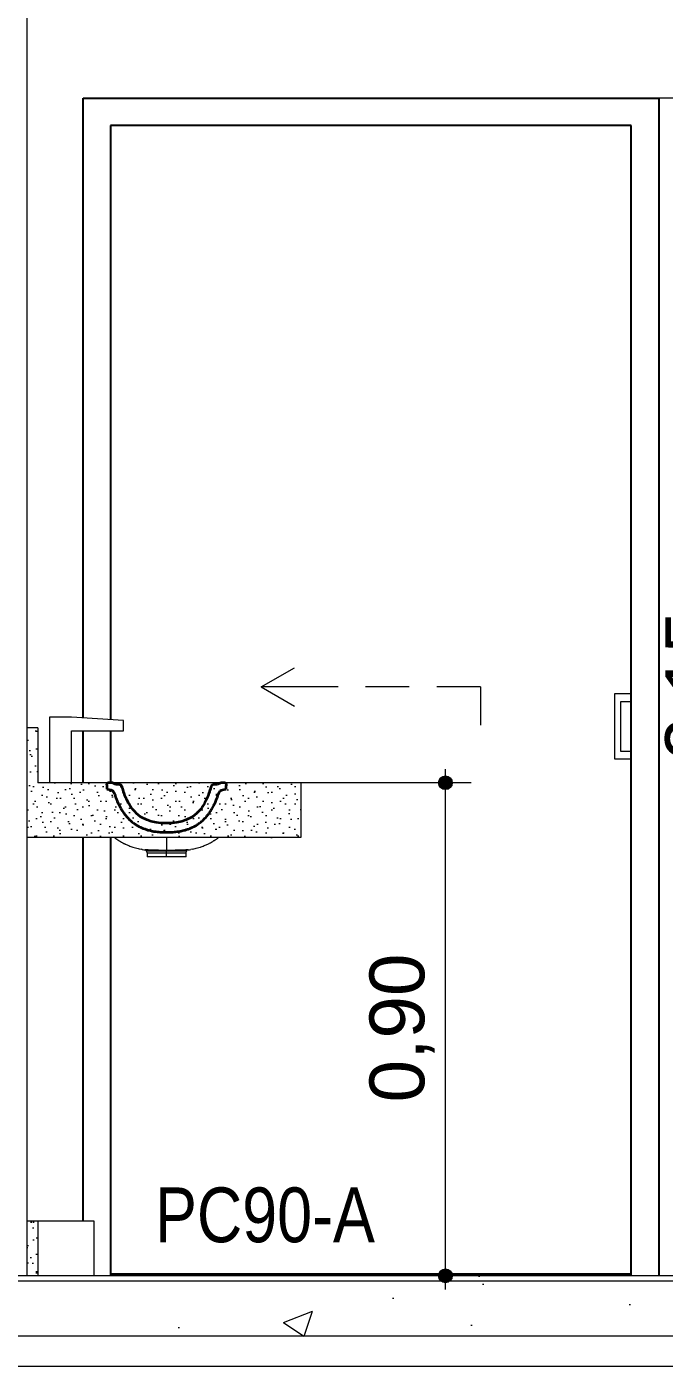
# Model space of a CAD drawing. Header units: metres. Extents: x -77 to 97, y 0 to 6.
# Drawn here: x -47.312 to -46.15, y -0.165 to 2.28 of the extents above; entities that cross this region are included whole.
import ezdxf

# ---------------------------------------------------------------- set-up
doc = ezdxf.new("R2010")
doc.units = ezdxf.units.M
doc.header["$MEASUREMENT"] = 0
doc.layers.add('COBERTURA-LINHAS.EXEC', color=7, linetype='Continuous')
doc.layers.add('COTAS CORTE', color=7, linetype='Continuous')
for name, color, linetype, lineweight in [('COBERTURA-LINHAS.EXEC_Caneta_No__241', 7, 'Continuous', 13), ('LAJES.EST_Caneta_No__4', 7, 'Continuous', 20), ('LAJES.EST_Caneta_No__7', 7, 'Continuous', 13), ('LOUCAS-METAIS.ARQ_Caneta_No__1', 7, 'Continuous', 35), ('LOUCAS-METAIS.ARQ_Caneta_No__96', 252, 'Continuous', 0), ('PAREDE CONSTRUIR_Caneta_No__241', 7, 'Continuous', 13), ('PISO - Rodapé_Caneta_No__11', 7, 'Continuous', 5), ('Portas Archicad_Caneta_No__3', 7, 'Continuous', 25), ('Portas Archicad_Caneta_No__98', 7, 'Continuous', 0)]:
    doc.layers.add(name, color=color, linetype=linetype, lineweight=lineweight)
for name, color, linetype, lineweight, true_color in [('COTAS CORTE_Caneta_No__25', 7, 'Continuous', 13, 0x982312), ('LAJES.EST_Caneta_No__16', 7, 'Continuous', 0, 0xc9c9c9), ('LAJES.EST_Caneta_No__254', 7, 'Continuous', 0, 0xd1c9ad), ('LAJES.EST_Caneta_No__97', 7, 'Continuous', 5, 0x6b6b6b), ('LOUCAS-METAIS.ARQ_Caneta_No__97', 7, 'Continuous', 5, 0x6b6b6b), ('PISO - Rodapé_Caneta_No__97', 7, 'Continuous', 5, 0x6b6b6b), ('Portas Archicad_Caneta_No__97', 7, 'Continuous', 5, 0x6b6b6b)]:
    doc.layers.add(name, color=color, linetype=linetype, lineweight=lineweight, true_color=true_color)
doc.styles.add('ESTILO_GERADO_1', font='arial.ttf')
doc.styles.add('ESTILO_GERADO_2', font='ARIALN.TTF')
doc.dimstyles.new('ESTILO_GERADO__7', dxfattribs={"dimtxt": 0.1, "dimasz": 0.0475, "dimexe": 0.18, "dimexo": 0.479633, "dimgap": 0, "dimtad": 1, "dimzin": 0, "dimdsep": 46, "dimtxsty": 'ESTILO_GERADO_1', "dimblk": 'ARROWHEAD_11', "dimblk1": 'ARROWHEAD_11', "dimblk2": 'ARROWHEAD_11', "dimcen": 0.09, "dimclrd": 256, "dimclre": 256, "dimclrt": 256, "dimadec": 0, "dimazin": 0, "dimtfac": 1, "dimtdec": 4, "dimtmove": 0, "dimatfit": 3, "dimfxl": 0, "dimtolj": 1, "dimtzin": 0, "dimarcsym": 0})
pattern_1 = [(45, (0, 0.05), (-0.015909903, 0.015909903), [0, -0.015, 0, -0.0225]), (110, (0.05, 0.05), (0.021143084, 0.007695453), [0, -0.011, 0, -0.019])]

# ---------------------------------------------------------------- blocks, each defined once
blk = doc.blocks.new('*D34')
at = {"layer": 'COTAS CORTE_Caneta_No__25', "linetype": 'Continuous', "lineweight": 13, "true_color": 0x982312}
for points in [[(-46.0217, 2.15), (-46.0208, 2.1452), (-46.0181, 2.1412), (-46.014, 2.1385), (-46.0092, 2.1375), (-46.0044, 2.1385), (-46.0004, 2.1412), (-45.9977, 2.1452), (-45.9967, 2.15), (-45.9977, 2.1548), (-46.0004, 2.1588), (-46.0044, 2.1615), (-46.0092, 2.1625), (-46.014, 2.1615), (-46.0181, 2.1588), (-46.0208, 2.1548)], [(-46.0217, 0), (-46.0208, -0.0048), (-46.0181, -0.0088), (-46.014, -0.0115), (-46.0092, -0.0125), (-46.0044, -0.0115), (-46.0004, -0.0088), (-45.9977, -0.0048), (-45.9967, 0), (-45.9977, 0.0048), (-46.0004, 0.0088), (-46.0044, 0.0115), (-46.0092, 0.0125), (-46.014, 0.0115), (-46.0181, 0.0088), (-46.0208, 0.0048)]]:
    blk.add_hatch(color=24, dxfattribs=at).paths.add_polyline_path(points)
at = {"layer": 'COTAS CORTE_Caneta_No__25', "color": 24, "linetype": 'Continuous', "lineweight": 13, "true_color": 0x982312}
for p, q in [((-46.0092, 2.1625), (-46.0092, 2.175)), ((-46.0217, 2.15), (-46.4889, 2.15)), ((-46.0092, 0.0125), (-46.0092, 2.1375)), ((-45.9623, 2.15), (-45.9967, 2.15)), ((-46.0217, 0), (-46.4889, 0)), ((-45.9623, 0), (-45.9967, 0)), ((-46.0092, -0.025), (-46.0092, -0.0125))]:
    blk.add_line(p, q, dxfattribs=at)
for centre in [(-46.0092, 2.15), (-46.0092, 0)]:
    blk.add_circle(centre, 0.0125, dxfattribs=at)
at = {"layer": 'COTAS CORTE_Caneta_No__25', "color": 24, "lineweight": 13, "true_color": 0x982312, "insert": (-46.0292, 0.9415), "char_height": 0.1, "attachment_point": 7, "rotation": 90, "style": 'ESTILO_GERADO_1'}
blk.add_mtext('\\A1;{\\pql;\\fArial|b0|i0|c0|p0;\\W1.000000;2,15}', dxfattribs=at)
blk = doc.blocks.new('ARROWHEAD_11')
at = {"color": 0, "linetype": 'Continuous', "lineweight": 0}
blk.add_line((0, 0), (-1, 0), dxfattribs=at)
at = {"color": 0, "linetype": 'Continuous', "lineweight": 0, "const_width": 0.25, "flags": 128}
blk.add_lwpolyline([(-0.125, 0, 1), (0.125, 0, 1)], format="xyb", close=True, dxfattribs=at)
blk = doc.blocks.new('*D35')
at = {"layer": 'COTAS CORTE_Caneta_No__25', "linetype": 'Continuous', "lineweight": 13, "true_color": 0x982312}
for points in [[(-46.5611, 0.9), (-46.5602, 0.8952), (-46.5575, 0.8912), (-46.5534, 0.8885), (-46.5486, 0.8875), (-46.5438, 0.8885), (-46.5398, 0.8912), (-46.5371, 0.8952), (-46.5361, 0.9), (-46.5371, 0.9048), (-46.5398, 0.9088), (-46.5438, 0.9115), (-46.5486, 0.9125), (-46.5534, 0.9115), (-46.5575, 0.9088), (-46.5602, 0.9048)], [(-46.5611, 0), (-46.5602, -0.0048), (-46.5575, -0.0088), (-46.5534, -0.0115), (-46.5486, -0.0125), (-46.5438, -0.0115), (-46.5398, -0.0088), (-46.5371, -0.0048), (-46.5361, 0), (-46.5371, 0.0048), (-46.5398, 0.0088), (-46.5438, 0.0115), (-46.5486, 0.0125), (-46.5534, 0.0115), (-46.5575, 0.0088), (-46.5602, 0.0048)]]:
    blk.add_hatch(color=24, dxfattribs=at).paths.add_polyline_path(points)
at = {"layer": 'COTAS CORTE_Caneta_No__25', "color": 24, "linetype": 'Continuous', "lineweight": 13, "true_color": 0x982312}
for p, q in [((-46.5486, 0.9125), (-46.5486, 0.925)), ((-46.5611, 0.9), (-47.0283, 0.9)), ((-46.5486, 0.0125), (-46.5486, 0.8875)), ((-46.5018, 0.9), (-46.5361, 0.9)), ((-46.5611, 0), (-47.0283, 0)), ((-46.5018, 0), (-46.5361, 0)), ((-46.5486, -0.025), (-46.5486, -0.0125))]:
    blk.add_line(p, q, dxfattribs=at)
for centre in [(-46.5486, 0.9), (-46.5486, 0)]:
    blk.add_circle(centre, 0.0125, dxfattribs=at)
at = {"layer": 'COTAS CORTE_Caneta_No__25', "color": 24, "lineweight": 13, "true_color": 0x982312, "insert": (-46.5686, 0.3165), "char_height": 0.1, "attachment_point": 7, "rotation": 90, "style": 'ESTILO_GERADO_1'}
blk.add_mtext('\\A1;{\\pql;\\fArial|b0|i0|c0|p0;\\W1.000000;0,90}', dxfattribs=at)
blk = doc.blocks.new('Rótulo_7_1', base_point=(-47.0834, 0.1796))
at = {"layer": 'COBERTURA-LINHAS.EXEC_Caneta_No__241', "color": 7, "lineweight": 13, "insert": (-47.0784, 0.1613), "char_height": 0.1, "attachment_point": 1, "style": 'ESTILO_GERADO_2'}
blk.add_mtext('\\A1;{\\pql;\\pt0,241;\\fArial Narrow|b0|i0|c0|p0;\\W1.000000;PC90-A\\fArial Narrow|b0|i0|c0|p0;\\W1.000000;\\A1{\\H.66x;\\S^  ;}\\fArial Narrow|b0|i0|c0|p0;\\W1.000000;\\fArial Narrow|b0|i0|c0|p0;\\W1.000000;\\A1{\\H.66x;\\S^  ;}\\fArial Narrow|b0|i0|c0|p0;\\W1.000000;\\fArial Narrow|b0|i0|c0|p0;\\W1.000000;\\fArial Narrow|b0|i0|c0|p0;\\W1.000000;\\fArial Narrow|b0|i0|c0|p0;\\W1.000000;\\fArial Narrow|b0|i0|c0|p0;\\W1.000000;\\fArial Narrow|b0|i0|c0|p0;\\W1.000000;\\fArial Narrow|b0|i0|c0|p0;\\W1.000000;\\A1{\\H.66x;\\S^  ;}\\fArial Narrow|b0|i0|c0|p0;\\W1.000000;\\fArial Narrow|b0|i0|c0|p0;\\W1.000000;\\A1{\\H.66x;\\S^  ;}\\fArial Narrow|b0|i0|c0|p0;\\W1.000000;\\fArial Narrow|b0|i0|c0|p0;\\W1.000000;\\fArial Narrow|b0|i0|c0|p0;\\W1.000000;\\fArial Narrow|b0|i0|c0|p0;\\W1.000000;\\fArial Narrow|b0|i0|c0|p0;\\W1.000000;\\fArial Narrow|b0|i0|c0|p0;\\W1.000000;\\fArial Narrow|b0|i0|c0|p0;\\W1.000000;\\A1{\\H.66x;\\S^  ;}\\fArial Narrow|b0|i0|c0|p0;\\W1.000000;\\fArial Narrow|b0|i0|c0|p0;\\W1.000000;\\A1{\\H.66x;\\S^  ;}\\fArial Narrow|b0|i0|c0|p0;\\W1.000000;\\fArial Narrow|b0|i0|c0|p0;\\W1.000000;\\fArial Narrow|b0|i0|c0|p0;\\W1.000000;\\fArial Narrow|b0|i0|c0|p0;\\W1.000000;\\fArial Narrow|b0|i0|c0|p0;\\W1.000000;\\fArial Narrow|b0|i0|c0|p0;\\W1.000000;\\fArial Narrow|b0|i0|c0|p0;\\W1.000000;\\A1{\\H.66x;\\S^  ;}\\fArial Narrow|b0|i0|c0|p0;\\W1.000000;\\fArial Narrow|b0|i0|c0|p0;\\W1.000000;\\A1{\\H.66x;\\S^  ;}\\fArial Narrow|b0|i0|c0|p0;\\W1.000000;\\fArial Narrow|b0|i0|c0|p0;\\W1.000000;\\fArial Narrow|b0|i0|c0|p0;\\W1.000000;\\fArial Narrow|b0|i0|c0|p0;\\W1.000000;\\fArial Narrow|b0|i0|c0|p0;\\W1.000000;\\fArial Narrow|b0|i0|c0|p0;\\W1.000000;\\fArial Narrow|b0|i0|c0|p0;\\W1.000000;\\A1{\\H.66x;\\S^  ;}\\fArial Narrow|b0|i0|c0|p0;\\W1.000000;\\fArial Narrow|b0|i0|c0|p0;\\W1.000000;\\A1{\\H.66x;\\S^  ;}\\fArial Narrow|b0|i0|c0|p0;\\W1.000000;\\fArial Narrow|b0|i0|c0|p0;\\W1.000000;\\fArial Narrow|b0|i0|c0|p0;\\W1.000000;\\fArial Narrow|b0|i0|c0|p0;\\W1.000000;\\fArial Narrow|b0|i0|c0|p0;\\W1.000000;\\fArial Narrow|b0|i0|c0|p0;\\W1.000000;\\fArial Narrow|b0|i0|c0|p0;\\W1.000000;\\A1{\\H.66x;\\S^  ;}\\fArial Narrow|b0|i0|c0|p0;\\W1.000000;}', dxfattribs=at)

msp = doc.modelspace()

# ---------------------------------------------------------------- hatches: boundary and pattern name
at = {"layer": 'LAJES.EST_Caneta_No__254', "linetype": 'Continuous', "lineweight": 0, "true_color": 0xd1c9ad}
h = msp.add_hatch(dxfattribs=at)
h.set_pattern_fill('Haie_OD_0001', color=9, style=0, pattern_type=2)
h.set_pattern_definition([(45, (0, 0.5), (-0.159099, 0.159099), [0, -0.15, 0, -0.225]), (110, (0.5, 0.5), (0.2114308, 0.0769545), [0, -0.11, 0, -0.19])])
h.paths.add_polyline_path([(-50.5157, 0), (-50.5157, -0.01), (-44.014, -0.01), (-44.014, 0)])
at = {"layer": 'LAJES.EST_Caneta_No__97', "linetype": 'Continuous', "lineweight": 5, "true_color": 0x6b6b6b}
h = msp.add_hatch(dxfattribs=at)
h.set_pattern_fill('AR_CONC_0001', color=251, style=0, pattern_type=2)
h.set_pattern_definition([(50, (0, 0), (-0.546554, 0.0478173), [0.05715, -0.62865]), (355, (0, 0), (-0.10573, 0.5731705), [0.04572, -0.502922]), (100.4514, (0.04555, -0.004), (0.440824, 0.525353), [0.04857, -0.534271]), (46.1842, (0, 0.1524), (-0.813237, 0.126127), [0.085725, -0.942975]), (96.6356, (0.0678, 0.1419), (0.712212, 0.742278), [0.072855, -0.801407]), (351.1842, (0, 0.1524), (0.712212, 0.742278), [0.06858, -0.754379]), (21, (0.0762, 0.1143), (-0.454843, 0.3067956), [0.05715, -0.62865]), (326, (0.0762, 0.1143), (0.185406, 0.552564), [0.04572, -0.50292]), (71.4514, (0.1141, 0.08873), (0.640249, 0.2457683), [0.04857, -0.53427]), (37.5, (0, 0), (0.0092658, 0.2536651), [0, -0.496824, 0, -0.51054, 0, -0.504825]), (7.5, (0, 0), (0.200459, 0.3005417), [0, -0.291084, 0, -0.485394, 0, -0.192405]), (327.5, (-0.16993, 0), (-0.4067718, 0.0171862), [0, -0.1905, 0, -0.59436, 0, -0.78867]), (317.5, (-0.24613, 0), (0.4443875, 0.0762795), [0, -0.24765, 0, -0.394716, 0, -0.56007])])
h.paths.add_polyline_path([(-50.5157, -0.11), (-44.014, -0.11), (-44.014, -0.01), (-50.5157, -0.01)])
at = {"layer": 'LOUCAS-METAIS.ARQ_Caneta_No__97', "linetype": 'Continuous', "lineweight": 5, "true_color": 0x6b6b6b}
h = msp.add_hatch(dxfattribs=at)
h.set_pattern_fill('cut_stone_0001', color=251, style=0, pattern_type=2)
h.set_pattern_definition(pattern_1)
h.paths.add_polyline_path([(-47.3124, 1), (-47.3124, 0.8), (-46.8124, 0.8), (-46.8124, 0.9), (-47.2924, 0.9), (-47.2924, 1)])
at = {"layer": 'PISO - Rodapé_Caneta_No__97', "linetype": 'Continuous', "lineweight": 5, "true_color": 0x6b6b6b}
h = msp.add_hatch(dxfattribs=at)
h.set_pattern_fill('cut_stone_0001', color=251, style=0, pattern_type=2)
h.set_pattern_definition(pattern_1)
h.paths.add_polyline_path([(-47.3124, 0.1), (-47.3124, 0), (-47.2924, 0), (-47.2924, 0.1)])

# ---------------------------------------------------------------- linework, layer by layer
at = {"layer": 'LAJES.EST_Caneta_No__16', "color": 9, "linetype": 'Continuous', "lineweight": 0, "true_color": 0xc9c9c9}
msp.add_line((-53.814, -0.165), (-45.6136, -0.165), dxfattribs=at)
at = {"layer": 'LAJES.EST_Caneta_No__4', "color": 7, "linetype": 'Continuous', "lineweight": 20}
msp.add_line((-44.014, -0.11), (-50.5157, -0.11), dxfattribs=at)
at = {"layer": 'LAJES.EST_Caneta_No__7', "color": 7, "linetype": 'Continuous', "lineweight": 13}
for p, q in [((-44.234, 0), (-47.2924, 0)), ((-44.014, -0.01), (-50.5157, -0.01))]:
    msp.add_line(p, q, dxfattribs=at)
at = {"layer": 'LAJES.EST_Caneta_No__7', "color": 7, "linetype": 'Continuous', "lineweight": 13, "flags": 128}
msp.add_lwpolyline([(-47.2924, 0), (-47.3124, 0), (-47.3324, 0), (-47.3924, 0), (-47.4124, 0), (-47.4324, 0)], dxfattribs=at)
at = {"layer": 'LOUCAS-METAIS.ARQ_Caneta_No__1', "color": 7, "linetype": 'Continuous', "lineweight": 35}
for p, q in [((-47.1579, 0.9), (-47.1629, 0.9)), ((-47.1541, 0.8987), (-47.1541, 0.8987)), ((-46.9519, 0.9), (-46.9569, 0.9)), ((-47.1298, 0.8689), (-47.1298, 0.8689)), ((-46.9697, 0.8616), (-46.9697, 0.8616))]:
    msp.add_line(p, q, dxfattribs=at)
at = {"layer": 'LOUCAS-METAIS.ARQ_Caneta_No__1', "color": 7, "linetype": 'Continuous', "lineweight": 35, "flags": 128}
for points in [[(-47.1661, 0.8985), (-47.1665, 0.8973), (-47.1667, 0.897), (-47.1667, 0.8963), (-47.1665, 0.8952), (-47.1663, 0.894), (-47.1663, 0.8911), (-47.1665, 0.89), (-47.1665, 0.8882)], [(-47.1665, 0.8882), (-47.1643, 0.8882), (-47.1621, 0.8879), (-47.1592, 0.8874), (-47.1569, 0.886), (-47.1552, 0.885)], [(-47.1647, 0.8996), (-47.1651, 0.8993), (-47.1661, 0.8985)], [(-47.1629, 0.9), (-47.1633, 0.8999), (-47.1647, 0.8996)], [(-47.1395, 0.8951), (-47.1405, 0.8956), (-47.142, 0.8965), (-47.1434, 0.8967), (-47.1453, 0.897), (-47.149, 0.897), (-47.1499, 0.8971), (-47.1508, 0.8972), (-47.152, 0.8976), (-47.1524, 0.8978), (-47.1541, 0.8987), (-47.1541, 0.8987), (-47.1548, 0.8994), (-47.1557, 0.8997), (-47.1561, 0.8998), (-47.1578, 0.9), (-47.1579, 0.9)], [(-47.1552, 0.885), (-47.1534, 0.8822), (-47.153, 0.8817), (-47.153, 0.8816), (-47.1529, 0.8812), (-47.1521, 0.879), (-47.152, 0.8787), (-47.1513, 0.8765), (-47.1512, 0.8762), (-47.1503, 0.874), (-47.1503, 0.8737), (-47.1494, 0.8715), (-47.1493, 0.8712), (-47.1474, 0.8666), (-47.1473, 0.8664), (-47.1454, 0.8621), (-47.1452, 0.8616), (-47.1452, 0.8616), (-47.1428, 0.8569), (-47.1426, 0.8565), (-47.1412, 0.8539), (-47.1407, 0.8531), (-47.1394, 0.8509), (-47.1386, 0.8497), (-47.1375, 0.8479), (-47.1364, 0.8464), (-47.1355, 0.845), (-47.134, 0.843), (-47.1334, 0.8421), (-47.1314, 0.8397), (-47.1311, 0.8393), (-47.1295, 0.8375), (-47.1287, 0.8366), (-47.1286, 0.8364), (-47.1262, 0.834), (-47.1254, 0.8332), (-47.1235, 0.8314), (-47.1219, 0.8301), (-47.1207, 0.829), (-47.1181, 0.8269), (-47.1177, 0.8266), (-47.1165, 0.8258), (-47.1145, 0.8244), (-47.1138, 0.8239), (-47.1112, 0.8223), (-47.1089, 0.821), (-47.1077, 0.8203), (-47.1048, 0.8188), (-47.1039, 0.8184), (-47.1035, 0.8182), (-47.1, 0.8167), (-47.0971, 0.8157), (-47.0959, 0.8152), (-47.0939, 0.8145), (-47.0915, 0.8138), (-47.0896, 0.8133), (-47.0869, 0.8126), (-47.0837, 0.8119), (-47.0821, 0.8116), (-47.0805, 0.8113), (-47.0771, 0.8108), (-47.0739, 0.8104), (-47.0718, 0.8102), (-47.0689, 0.81), (-47.0663, 0.8098), (-47.0645, 0.8097), (-47.0606, 0.8096), (-47.0587, 0.8096), (-47.0574, 0.8096), (-47.0561, 0.8096), (-47.0543, 0.8096), (-47.0503, 0.8097), (-47.0486, 0.8098), (-47.046, 0.81), (-47.0431, 0.8102), (-47.041, 0.8104), (-47.0378, 0.8108), (-47.0343, 0.8113), (-47.0327, 0.8116), (-47.0312, 0.8119), (-47.0279, 0.8126), (-47.0252, 0.8133), (-47.0233, 0.8138), (-47.0209, 0.8145), (-47.019, 0.8152), (-47.0178, 0.8156), (-47.0149, 0.8167), (-47.0114, 0.8182), (-47.0109, 0.8184), (-47.0101, 0.8188), (-47.0072, 0.8203), (-47.0059, 0.821), (-47.0037, 0.8223), (-47.0011, 0.8239), (-47.0003, 0.8244), (-46.9983, 0.8258), (-46.9971, 0.8266), (-46.9968, 0.8269), (-46.9942, 0.829), (-46.993, 0.83), (-46.9913, 0.8314), (-46.9882, 0.8345), (-46.9874, 0.8353), (-46.9853, 0.8375), (-46.9837, 0.8393), (-46.9832, 0.84), (-46.9804, 0.8435), (-46.9796, 0.8447), (-46.9783, 0.8464), (-46.9773, 0.848), (-46.9764, 0.8494), (-46.9752, 0.8514), (-46.9746, 0.8524), (-46.9732, 0.8548), (-46.9728, 0.8554), (-46.9714, 0.8582), (-46.9712, 0.8585), (-46.9697, 0.8616), (-46.9695, 0.8621), (-46.9682, 0.8648), (-46.9682, 0.8649), (-46.9668, 0.868), (-46.9668, 0.8682), (-46.9655, 0.8712), (-46.9655, 0.8715), (-46.9646, 0.8737), (-46.9645, 0.874), (-46.9637, 0.8762), (-46.9636, 0.8765), (-46.9628, 0.8787), (-46.9627, 0.879), (-46.962, 0.8812), (-46.9618, 0.8815), (-46.9618, 0.8817), (-46.961, 0.8829), (-46.9605, 0.8837), (-46.9596, 0.885)], [(-46.9753, 0.8951), (-46.9759, 0.8937), (-46.9762, 0.8931), (-46.9767, 0.8913), (-46.9771, 0.89), (-46.9772, 0.8899), (-46.9774, 0.889), (-46.9789, 0.8845), (-46.9791, 0.8837), (-46.9807, 0.8792), (-46.9809, 0.8786), (-46.9828, 0.874), (-46.9829, 0.8737), (-46.985, 0.8689), (-46.985, 0.8689), (-46.9853, 0.8683), (-46.9882, 0.8628), (-46.9885, 0.8622), (-46.9917, 0.8569), (-46.9927, 0.8556), (-46.9957, 0.8514), (-46.9994, 0.8476), (-47.0028, 0.8439), (-47.0101, 0.838), (-47.0112, 0.8373), (-47.0123, 0.8368), (-47.0215, 0.8321), (-47.0293, 0.8294), (-47.0294, 0.8293), (-47.0296, 0.8293), (-47.0387, 0.8275), (-47.0476, 0.8264), (-47.0489, 0.8263), (-47.0553, 0.8262), (-47.0562, 0.8262), (-47.0574, 0.8261), (-47.0587, 0.8262), (-47.0595, 0.8262), (-47.066, 0.8263), (-47.0672, 0.8264), (-47.0762, 0.8275), (-47.0852, 0.8293), (-47.0854, 0.8293), (-47.0855, 0.8294), (-47.0933, 0.8321), (-47.1025, 0.8368), (-47.1036, 0.8373), (-47.1047, 0.8381), (-47.1121, 0.8439), (-47.1154, 0.8475), (-47.1191, 0.8514), (-47.1221, 0.8555), (-47.1231, 0.8569), (-47.1263, 0.8622), (-47.1267, 0.8627), (-47.1295, 0.8683), (-47.1298, 0.8689), (-47.1319, 0.8737), (-47.1321, 0.874), (-47.1339, 0.8786), (-47.1341, 0.8792), (-47.1357, 0.8837), (-47.136, 0.8844), (-47.1374, 0.8889), (-47.1384, 0.8922), (-47.1387, 0.8931), (-47.1387, 0.8931), (-47.1395, 0.8951)], [(-46.9569, 0.9), (-46.9571, 0.9), (-46.9575, 0.8999), (-46.9584, 0.8998), (-46.9592, 0.8996), (-46.9597, 0.8994), (-46.9607, 0.8987), (-46.9608, 0.8987), (-46.9612, 0.8984), (-46.9615, 0.8983), (-46.9616, 0.8982), (-46.9618, 0.8981), (-46.9619, 0.8981), (-46.9625, 0.8978), (-46.9638, 0.8973), (-46.9641, 0.8972), (-46.9645, 0.8971), (-46.9658, 0.897), (-46.9695, 0.897), (-46.9704, 0.8969), (-46.9729, 0.8965), (-46.9738, 0.896), (-46.9753, 0.8951)], [(-46.9596, 0.885), (-46.9574, 0.8863), (-46.9556, 0.8874), (-46.9527, 0.8879), (-46.9505, 0.8882), (-46.9484, 0.8882)], [(-46.9501, 0.8996), (-46.9508, 0.8997), (-46.9515, 0.8999), (-46.9519, 0.9)], [(-46.9487, 0.8985), (-46.9492, 0.8989), (-46.9501, 0.8996)], [(-46.9484, 0.8882), (-46.9484, 0.89), (-46.9485, 0.8911), (-46.9485, 0.894), (-46.9483, 0.8956), (-46.9482, 0.8961), (-46.9481, 0.897), (-46.9482, 0.8971), (-46.9487, 0.8985)]]:
    msp.add_lwpolyline(points, dxfattribs=at)
at = {"layer": 'LOUCAS-METAIS.ARQ_Caneta_No__96', "color": 252, "linetype": 'Continuous', "lineweight": 0}
for p, q in [((-47.2307, 1.02), (-47.2707, 1.02)), ((-47.2707, 1.02), (-47.2707, 0.9)), ((-47.1357, 1.0134), (-47.2307, 1.02)), ((-47.1357, 0.995), (-47.1357, 1.0134)), ((-47.2924, 1), (-47.3124, 1)), ((-47.2924, 1), (-47.2924, 0.9)), ((-47.2307, 0.9), (-47.2307, 0.995)), ((-47.2307, 0.995), (-47.1357, 0.995)), ((-47.1629, 0.9), (-47.2924, 0.9)), ((-46.9569, 0.9), (-47.1579, 0.9)), ((-46.8124, 0.9), (-46.8124, 0.8)), ((-47.1521, 0.7999), (-47.1523, 0.8)), ((-47.1521, 0.7999), (-47.1517, 0.7995)), ((-47.1517, 0.7995), (-47.1503, 0.7985)), ((-47.1503, 0.7985), (-47.1517, 0.7995)), ((-47.1502, 0.7984), (-47.1503, 0.7985)), ((-47.15, 0.7983), (-47.1502, 0.7984)), ((-47.15, 0.7983), (-47.1502, 0.7984)), ((-47.15, 0.7983), (-47.1483, 0.7971)), ((-47.1483, 0.7971), (-47.1463, 0.7958)), ((-47.1463, 0.7958), (-47.1443, 0.7945)), ((-47.1443, 0.7945), (-47.1436, 0.7941)), ((-47.1436, 0.7941), (-47.1415, 0.7928)), ((-47.1415, 0.7928), (-47.1394, 0.7916)), ((-47.1394, 0.7916), (-47.1373, 0.7905)), ((-47.1373, 0.7905), (-47.1351, 0.7893)), ((-47.1351, 0.7893), (-47.1328, 0.7882)), ((-47.1345, 0.7891), (-47.1324, 0.788)), ((-47.1328, 0.7882), (-47.1312, 0.7874)), ((-47.1312, 0.7874), (-47.1295, 0.7867)), ((-47.1295, 0.7867), (-47.1278, 0.786)), ((-47.1278, 0.786), (-47.1261, 0.7853)), ((-47.1261, 0.7853), (-47.1244, 0.7846)), ((-47.1244, 0.7846), (-47.1226, 0.7839)), ((-47.1226, 0.7839), (-47.1208, 0.7833)), ((-47.1208, 0.7833), (-47.119, 0.7826)), ((-47.119, 0.7826), (-47.1164, 0.7818)), ((-47.0574, 0.8), (-47.0574, 0.7988)), ((-47.0574, 0.7988), (-47.0574, 0.7977)), ((-47.0574, 0.7977), (-47.0574, 0.7961)), ((-47.0574, 0.7961), (-47.0574, 0.7953)), ((-47.0574, 0.7953), (-47.0574, 0.7943)), ((-47.0574, 0.7943), (-47.0574, 0.7933)), ((-47.0574, 0.7933), (-47.0574, 0.7918)), ((-47.0574, 0.7918), (-47.0574, 0.7904)), ((-47.0574, 0.7904), (-47.0574, 0.7893)), ((-47.0574, 0.7893), (-47.0574, 0.7883)), ((-47.0574, 0.7883), (-47.0574, 0.7872)), ((-47.0574, 0.7872), (-47.0574, 0.7861)), ((-47.0574, 0.7861), (-47.0574, 0.7858)), ((-47.0574, 0.7858), (-47.0574, 0.7842)), ((-47.0574, 0.7842), (-47.0574, 0.7829)), ((-47.0574, 0.7829), (-47.0574, 0.7819)), ((-46.9984, 0.7818), (-46.9958, 0.7826)), ((-46.9958, 0.7826), (-46.994, 0.7833)), ((-46.994, 0.7833), (-46.9922, 0.7839)), ((-46.9922, 0.7839), (-46.9905, 0.7846)), ((-46.9905, 0.7846), (-46.9887, 0.7853)), ((-46.9887, 0.7853), (-46.987, 0.786)), ((-46.987, 0.786), (-46.9853, 0.7867)), ((-46.9853, 0.7867), (-46.9837, 0.7874)), ((-46.9837, 0.7874), (-46.982, 0.7882)), ((-46.982, 0.7882), (-46.9797, 0.7893)), ((-46.9797, 0.7893), (-46.9793, 0.7895)), ((-46.9793, 0.7895), (-46.9773, 0.7906)), ((-46.9773, 0.7906), (-46.9753, 0.7917)), ((-46.9753, 0.7917), (-46.9733, 0.7929)), ((-46.9716, 0.7939), (-46.9733, 0.7929)), ((-46.9713, 0.7941), (-46.9716, 0.7939)), ((-46.9713, 0.7941), (-46.9705, 0.7945)), ((-46.9705, 0.7945), (-46.9685, 0.7958)), ((-46.9685, 0.7958), (-46.9665, 0.7971)), ((-46.9665, 0.7971), (-46.9656, 0.7978)), ((-46.9656, 0.7978), (-46.9646, 0.7985)), ((-46.9625, 0.8), (-46.9646, 0.7985)), ((-46.9625, 0.8), (-46.9646, 0.7985)), ((-46.9646, 0.7985), (-46.9627, 0.7999)), ((-46.9627, 0.7999), (-46.9625, 0.8)), ((-47.1164, 0.7818), (-47.114, 0.7811)), ((-47.114, 0.7811), (-47.1115, 0.7804)), ((-47.1115, 0.7804), (-47.1094, 0.7798)), ((-47.1094, 0.7798), (-47.1072, 0.7793)), ((-47.1072, 0.7793), (-47.1065, 0.7792)), ((-47.1065, 0.7792), (-47.104, 0.7787)), ((-47.1017, 0.7782), (-47.104, 0.7787)), ((-47.1017, 0.7782), (-47.1017, 0.7782)), ((-47.1017, 0.7782), (-47.1016, 0.7782)), ((-47.1016, 0.7782), (-47.0991, 0.7778)), ((-47.0991, 0.7778), (-47.0966, 0.7774)), ((-47.0965, 0.7774), (-47.0966, 0.7774)), ((-47.0965, 0.7774), (-47.0963, 0.7774)), ((-47.0965, 0.7774), (-47.0965, 0.7774)), ((-47.0963, 0.7774), (-47.0965, 0.7774)), ((-47.0963, 0.7774), (-47.0962, 0.7773)), ((-47.0958, 0.7774), (-47.0963, 0.7774)), ((-47.0962, 0.7773), (-47.0961, 0.7772)), ((-47.0961, 0.7772), (-47.096, 0.7771)), ((-47.096, 0.7771), (-47.0956, 0.7767)), ((-47.0958, 0.7771), (-47.096, 0.7771)), ((-47.0952, 0.7774), (-47.0958, 0.7774)), ((-47.0952, 0.7771), (-47.0958, 0.7771)), ((-47.0956, 0.7767), (-47.0953, 0.7762)), ((-47.0953, 0.7762), (-47.0949, 0.7758)), ((-47.0944, 0.7774), (-47.0952, 0.7774)), ((-47.0943, 0.777), (-47.0952, 0.7771)), ((-47.0949, 0.7758), (-47.0946, 0.7754)), ((-47.0946, 0.7754), (-47.0942, 0.7749)), ((-47.0935, 0.7773), (-47.0944, 0.7774)), ((-47.0929, 0.777), (-47.0943, 0.777)), ((-47.0924, 0.7749), (-47.0942, 0.7749)), ((-47.0942, 0.7749), (-47.0938, 0.7743)), ((-47.0938, 0.7743), (-47.0934, 0.7736)), ((-47.0924, 0.7773), (-47.0935, 0.7773)), ((-47.0934, 0.7736), (-47.0931, 0.7729)), ((-47.0931, 0.7729), (-47.093, 0.7721)), ((-47.093, 0.7721), (-47.0929, 0.7713)), ((-47.0913, 0.7769), (-47.0929, 0.777)), ((-47.0925, 0.7713), (-47.0929, 0.7713)), ((-47.0929, 0.7713), (-47.0929, 0.765)), ((-47.0925, 0.765), (-47.0929, 0.765)), ((-47.0912, 0.7713), (-47.0925, 0.7713)), ((-47.0912, 0.765), (-47.0925, 0.765)), ((-47.0911, 0.7773), (-47.0924, 0.7773)), ((-47.0872, 0.7749), (-47.0924, 0.7749)), ((-47.0893, 0.7769), (-47.0913, 0.7769)), ((-47.0891, 0.7713), (-47.0912, 0.7713)), ((-47.0891, 0.765), (-47.0912, 0.765)), ((-47.0898, 0.7772), (-47.0911, 0.7773)), ((-47.0883, 0.7772), (-47.0898, 0.7772)), ((-47.0871, 0.7768), (-47.0893, 0.7769)), ((-47.0861, 0.7713), (-47.0891, 0.7713)), ((-47.0861, 0.765), (-47.0891, 0.765)), ((-47.0867, 0.7771), (-47.0883, 0.7772)), ((-47.0791, 0.7749), (-47.0872, 0.7749)), ((-47.0845, 0.7767), (-47.0871, 0.7768)), ((-47.085, 0.7771), (-47.0867, 0.7771)), ((-47.0825, 0.7713), (-47.0861, 0.7713)), ((-47.0825, 0.765), (-47.0861, 0.765)), ((-47.0829, 0.777), (-47.085, 0.7771)), ((-47.0817, 0.7766), (-47.0845, 0.7767)), ((-47.0807, 0.7769), (-47.0829, 0.777)), ((-47.0783, 0.7713), (-47.0825, 0.7713)), ((-47.0783, 0.765), (-47.0825, 0.765)), ((-47.0787, 0.7765), (-47.0817, 0.7766)), ((-47.0785, 0.7769), (-47.0807, 0.7769)), ((-47.0688, 0.7749), (-47.0791, 0.7749)), ((-47.0754, 0.7764), (-47.0787, 0.7765)), ((-47.0762, 0.7768), (-47.0785, 0.7769)), ((-47.0735, 0.7713), (-47.0783, 0.7713)), ((-47.0735, 0.765), (-47.0783, 0.765)), ((-47.0738, 0.7767), (-47.0762, 0.7768)), ((-47.072, 0.7763), (-47.0754, 0.7764)), ((-47.0723, 0.7767), (-47.0738, 0.7767)), ((-47.0684, 0.7713), (-47.0735, 0.7713)), ((-47.0684, 0.765), (-47.0735, 0.765)), ((-47.0701, 0.7766), (-47.0723, 0.7767)), ((-47.0685, 0.7762), (-47.072, 0.7763)), ((-47.0683, 0.7766), (-47.0701, 0.7766)), ((-47.0574, 0.7749), (-47.0688, 0.7749)), ((-47.0649, 0.7762), (-47.0685, 0.7762)), ((-47.063, 0.7713), (-47.0684, 0.7713)), ((-47.063, 0.765), (-47.0684, 0.765)), ((-47.0619, 0.7764), (-47.0683, 0.7766)), ((-47.0612, 0.7761), (-47.0649, 0.7762)), ((-47.0574, 0.7713), (-47.063, 0.7713)), ((-47.0574, 0.765), (-47.063, 0.765)), ((-47.0619, 0.7764), (-47.0574, 0.7764)), ((-47.0574, 0.7761), (-47.0612, 0.7761)), ((-47.0574, 0.7819), (-47.0574, 0.781)), ((-47.0574, 0.781), (-47.0574, 0.7801)), ((-47.0574, 0.7801), (-47.0574, 0.7795)), ((-47.0574, 0.7795), (-47.0574, 0.7794)), ((-47.0574, 0.7794), (-47.0574, 0.779)), ((-47.0574, 0.779), (-47.0574, 0.7786)), ((-47.0574, 0.7786), (-47.0574, 0.7781)), ((-47.0574, 0.7781), (-47.0574, 0.7777)), ((-47.0574, 0.7777), (-47.0574, 0.7773)), ((-47.0574, 0.7773), (-47.0574, 0.777)), ((-47.0574, 0.777), (-47.0574, 0.7767)), ((-47.0574, 0.7767), (-47.0574, 0.7766)), ((-47.0574, 0.7766), (-47.0574, 0.7765)), ((-47.0574, 0.7764), (-47.0574, 0.7763)), ((-47.0574, 0.7764), (-47.0529, 0.7764)), ((-47.0574, 0.7763), (-47.0574, 0.7762)), ((-47.0574, 0.7762), (-47.0574, 0.7761)), ((-47.0574, 0.7759), (-47.0574, 0.7761)), ((-47.0524, 0.7761), (-47.0574, 0.7761)), ((-47.0574, 0.7756), (-47.0574, 0.7759)), ((-47.0574, 0.7754), (-47.0574, 0.7756)), ((-47.0574, 0.7752), (-47.0574, 0.7754)), ((-47.0574, 0.7749), (-47.0574, 0.7752)), ((-47.0574, 0.7743), (-47.0574, 0.7749)), ((-47.0461, 0.7749), (-47.0574, 0.7749)), ((-47.0574, 0.7736), (-47.0574, 0.7743)), ((-47.0574, 0.7729), (-47.0574, 0.7736)), ((-47.0574, 0.7721), (-47.0574, 0.7729)), ((-47.0574, 0.7713), (-47.0574, 0.7721)), ((-47.0574, 0.765), (-47.0574, 0.7713)), ((-47.0519, 0.7713), (-47.0574, 0.7713)), ((-47.0519, 0.765), (-47.0574, 0.765)), ((-47.0466, 0.7766), (-47.0529, 0.7764)), ((-47.0475, 0.7762), (-47.0524, 0.7761)), ((-47.0465, 0.7713), (-47.0519, 0.7713)), ((-47.0465, 0.765), (-47.0519, 0.765)), ((-47.0428, 0.7763), (-47.0475, 0.7762)), ((-47.0453, 0.7766), (-47.0466, 0.7766)), ((-47.0413, 0.7713), (-47.0465, 0.7713)), ((-47.0413, 0.765), (-47.0465, 0.765)), ((-47.0358, 0.7749), (-47.0461, 0.7749)), ((-47.0417, 0.7767), (-47.0453, 0.7766)), ((-47.0383, 0.7765), (-47.0428, 0.7763)), ((-47.0384, 0.7768), (-47.0417, 0.7767)), ((-47.0366, 0.7713), (-47.0413, 0.7713)), ((-47.0366, 0.765), (-47.0413, 0.765)), ((-47.0354, 0.7769), (-47.0384, 0.7768)), ((-47.0378, 0.7765), (-47.0383, 0.7765)), ((-47.0341, 0.7766), (-47.0378, 0.7765)), ((-47.0323, 0.7713), (-47.0366, 0.7713)), ((-47.0323, 0.765), (-47.0366, 0.765)), ((-47.0277, 0.7749), (-47.0358, 0.7749)), ((-47.0325, 0.777), (-47.0354, 0.7769)), ((-47.0303, 0.7767), (-47.0341, 0.7766)), ((-47.0303, 0.7767), (-47.0341, 0.7766)), ((-47.0298, 0.7771), (-47.0325, 0.777)), ((-47.0287, 0.7713), (-47.0323, 0.7713)), ((-47.0287, 0.765), (-47.0323, 0.765)), ((-47.027, 0.7768), (-47.0303, 0.7767)), ((-47.0276, 0.7771), (-47.0298, 0.7771)), ((-47.0258, 0.7713), (-47.0287, 0.7713)), ((-47.0258, 0.765), (-47.0287, 0.765)), ((-47.0224, 0.7749), (-47.0277, 0.7749)), ((-47.0256, 0.7772), (-47.0276, 0.7771)), ((-47.0242, 0.7769), (-47.027, 0.7768)), ((-47.0237, 0.7713), (-47.0258, 0.7713)), ((-47.0237, 0.765), (-47.0258, 0.765)), ((-47.0239, 0.7772), (-47.0256, 0.7772)), ((-47.025, 0.7757), (-47.0245, 0.7764)), ((-47.0206, 0.7749), (-47.025, 0.7757)), ((-47.025, 0.7757), (-47.0224, 0.7749)), ((-47.0189, 0.7771), (-47.0245, 0.7764)), ((-47.0219, 0.777), (-47.0242, 0.7769)), ((-47.0223, 0.7773), (-47.0239, 0.7772)), ((-47.0224, 0.7713), (-47.0237, 0.7713)), ((-47.0224, 0.765), (-47.0237, 0.765)), ((-47.0206, 0.7749), (-47.0224, 0.7749)), ((-47.0219, 0.7713), (-47.0224, 0.7713)), ((-47.0219, 0.765), (-47.0224, 0.765)), ((-47.0214, 0.7773), (-47.0223, 0.7773)), ((-47.0202, 0.777), (-47.0219, 0.777)), ((-47.0219, 0.7721), (-47.0217, 0.7729)), ((-47.0219, 0.7713), (-47.0219, 0.7721)), ((-47.0219, 0.765), (-47.0219, 0.7713)), ((-47.0217, 0.7729), (-47.0214, 0.7736)), ((-47.0205, 0.7774), (-47.0214, 0.7773)), ((-47.0214, 0.7736), (-47.0211, 0.7743)), ((-47.0211, 0.7743), (-47.0206, 0.7749)), ((-47.0198, 0.7774), (-47.0205, 0.7774)), ((-47.0192, 0.7771), (-47.0202, 0.777)), ((-47.0193, 0.7774), (-47.0198, 0.7774)), ((-47.0185, 0.7774), (-47.0193, 0.7774)), ((-47.0189, 0.7771), (-47.0192, 0.7771)), ((-47.0189, 0.7771), (-47.0187, 0.7772)), ((-47.0187, 0.7772), (-47.0186, 0.7773)), ((-47.0186, 0.7773), (-47.0185, 0.7774)), ((-47.0185, 0.7774), (-47.0184, 0.7774)), ((-47.0182, 0.7774), (-47.0185, 0.7774)), ((-47.0184, 0.7774), (-47.0182, 0.7774)), ((-47.0182, 0.7774), (-47.0157, 0.7778)), ((-47.0157, 0.7778), (-47.0133, 0.7782)), ((-47.0133, 0.7782), (-47.0132, 0.7782)), ((-47.0108, 0.7787), (-47.0132, 0.7782)), ((-47.0131, 0.7782), (-47.0132, 0.7782)), ((-47.0108, 0.7787), (-47.0084, 0.7792)), ((-47.0084, 0.7792), (-47.0076, 0.7793)), ((-47.0076, 0.7793), (-47.0055, 0.7798)), ((-47.0055, 0.7798), (-47.0034, 0.7804)), ((-47.0034, 0.7804), (-47.0009, 0.7811)), ((-47.0009, 0.7811), (-46.9984, 0.7818))]:
    msp.add_line(p, q, dxfattribs=at)
at = {"layer": 'LOUCAS-METAIS.ARQ_Caneta_No__96', "color": 252, "linetype": 'Continuous', "lineweight": 0, "flags": 128}
for points in [[(-46.8124, 0.9), (-46.8324, 0.9), (-46.9519, 0.9)], [(-46.8124, 0.8), (-46.8324, 0.8), (-47.2924, 0.8), (-47.3124, 0.8)]]:
    msp.add_lwpolyline(points, dxfattribs=at)
at = {"layer": 'PAREDE CONSTRUIR_Caneta_No__241', "color": 7, "linetype": 'Continuous', "lineweight": 13}
for p, q in [((-47.3124, 3.15), (-47.3124, 1)), ((-47.3124, 0.8), (-47.3124, 0.1)), ((-47.3124, 0.1), (-47.3124, 0))]:
    msp.add_line(p, q, dxfattribs=at)
at = {"layer": 'PAREDE CONSTRUIR_Caneta_No__241', "color": 7, "linetype": 'Continuous', "lineweight": 13, "flags": 128}
msp.add_lwpolyline([(-47.3124, 1), (-47.3124, 0.9), (-47.3124, 0.8)], dxfattribs=at)
at = {"layer": 'PISO - Rodapé_Caneta_No__11', "color": 7, "linetype": 'Continuous', "lineweight": 5}
for p, q in [((-47.2924, 0.1), (-47.3124, 0.1)), ((-47.1896, 0.1), (-47.2924, 0.1)), ((-47.2924, 0.1), (-47.2924, 0)), ((-47.1896, 0), (-47.1896, 0.1))]:
    msp.add_line(p, q, dxfattribs=at)
at = {"layer": 'Portas Archicad_Caneta_No__3', "color": 7, "linetype": 'Continuous', "lineweight": 25}
for p, q in [((-47.2096, 1.0185), (-47.2096, 2.15)), ((-47.2096, 2.15), (-46.1596, 2.15)), ((-46.1596, 2.15), (-46.1596, 0)), ((-47.1596, 2.1), (-47.1596, 1.015)), ((-46.2096, 2.1), (-47.1596, 2.1)), ((-46.2096, 0), (-46.2096, 2.1)), ((-47.2096, 0.9), (-47.2096, 0.995)), ((-47.1596, 0.995), (-47.1596, 0.9)), ((-47.2096, 0.1), (-47.2096, 0.8)), ((-47.1596, 0.8), (-47.1596, 0)), ((-46.2096, 0.003), (-47.1596, 0.003))]:
    msp.add_line(p, q, dxfattribs=at)
at = {"layer": 'Portas Archicad_Caneta_No__97', "color": 251, "linetype": 'Continuous', "lineweight": 5, "true_color": 0x6b6b6b}
for p, q in [((-46.8846, 1.075), (-46.824, 1.11)), ((-46.8046, 1.075), (-46.8846, 1.075)), ((-46.8846, 1.075), (-46.824, 1.04)), ((-46.7446, 1.075), (-46.8046, 1.075)), ((-46.6146, 1.075), (-46.6946, 1.075)), ((-46.4846, 1.075), (-46.5646, 1.075)), ((-46.4846, 1.075), (-46.4846, 1.005))]:
    msp.add_line(p, q, dxfattribs=at)
at = {"layer": 'Portas Archicad_Caneta_No__98', "color": 7, "linetype": 'Continuous', "lineweight": 0}
for p, q in [((-46.2396, 0.943), (-46.2396, 1.063)), ((-46.2396, 1.063), (-46.2096, 1.063)), ((-46.2096, 1.048), (-46.2296, 1.048)), ((-46.2296, 1.048), (-46.2296, 0.958)), ((-46.2296, 0.958), (-46.2096, 0.958)), ((-46.2096, 0.943), (-46.2396, 0.943))]:
    msp.add_line(p, q, dxfattribs=at)

# ---------------------------------------------------------------- block references
at = {"layer": 'COBERTURA-LINHAS.EXEC', "color": 7, "linetype": 'Continuous', "lineweight": 13}
msp.add_blockref('Rótulo_7_1', (-47.0834, 0.1796), dxfattribs=at)

# ---------------------------------------------------------------- dimensions: what is measured, and where the dimension line sits
at = {"layer": 'COTAS CORTE', "color": 24, "linetype": 'Continuous', "lineweight": 13, "true_color": 0x982312}
for base, p1, p2, picture, middle in [((-46.0092, 2.15), (-46.1596, 0), (-46.1596, 2.15), '*D34', (-46.0792, 1.071)), ((-46.5486, 0.9), (-47.3124, 0), (-46.8124, 0.9), '*D35', (-46.6186, 0.446))]:
    dim = msp.add_linear_dim(base=base, p1=p1, p2=p2, angle=90, dimstyle='ESTILO_GERADO__7', dxfattribs=at)
    dim.commit()
    dim.dimension.update_dxf_attribs({"geometry": picture, "text_midpoint": middle, "dimtype": 160, "text_rotation": 90})

doc.saveas('drawing.dxf')
